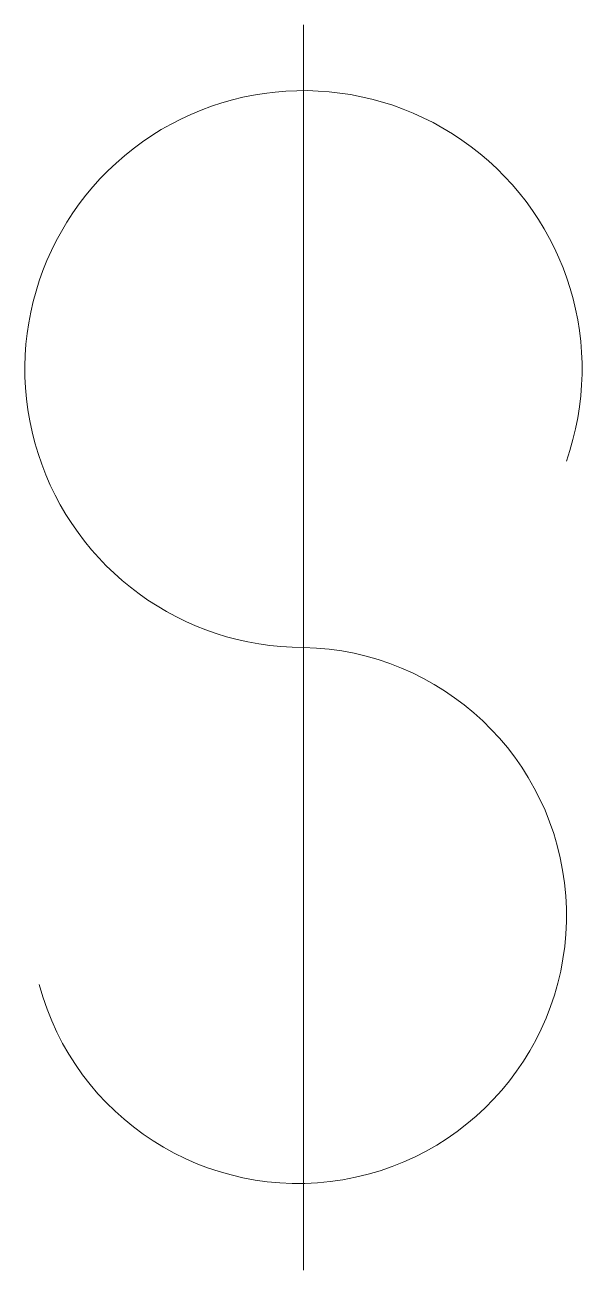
# Model space of a CAD drawing. Header units: inches. Extents: x 121.92 to 124.16, y -104.19 to -99.19.
import ezdxf

# ---------------------------------------------------------------- set-up
doc = ezdxf.new("R2010")
doc.units = ezdxf.units.IN
doc.header["$MEASUREMENT"] = 0
doc.layers.add('E101-Electrical-1st-floor', color=1, linetype='Continuous', lineweight=9)

msp = doc.modelspace()

# ---------------------------------------------------------------- linework, layer by layer
at = {"layer": 'E101-Electrical-1st-floor'}
msp.add_line((123.0375, -104.1913), (123.0375, -99.1913), dxfattribs=at)
for points in [[(124.0925, -100.9432, 3.139408), (123.0375, -101.6913, 3.139408)], [(123.0375, -101.6913, -2.004555), (121.9768, -103.0448)]]:
    msp.add_lwpolyline(points, format="xyb", dxfattribs=at)

doc.saveas('drawing.dxf')
